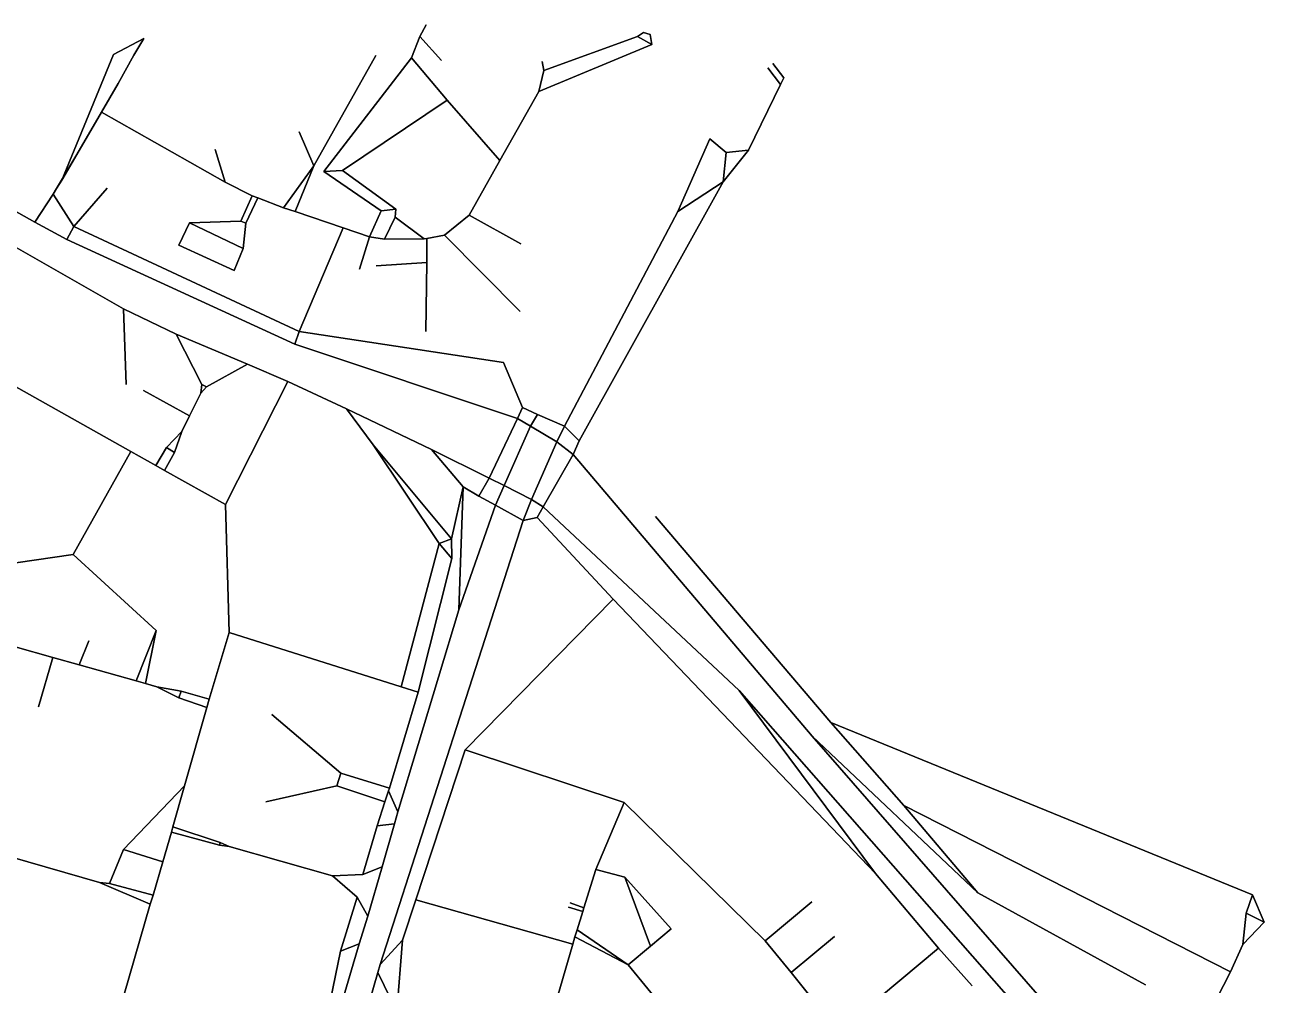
# Model space of a CAD drawing. Header units: metres. Extents: x 327752 to 330295, y 2791504 to 2794271.
# Drawn here: x 329452 to 330295, y 2793602 to 2794255 of the extents above; entities that cross this region are included whole.
import ezdxf

# ---------------------------------------------------------------- set-up
doc = ezdxf.new("R2010")
doc.units = ezdxf.units.M

msp = doc.modelspace()

# ---------------------------------------------------------------- linework, layer by layer
for p, q in [((329720.37, 2794247.43), (329724.75, 2794255.38)), ((329724.75, 2794255.38), (329720.37, 2794247.43)), ((329720.37, 2794247.43), (329714.75, 2794232.87)), ((329714.75, 2794232.87), (329720.37, 2794247.43)), ((329735.26, 2794231), (329720.37, 2794247.43)), ((329720.37, 2794247.43), (329735.26, 2794231)), ((329804.92, 2794224.26), (329868.59, 2794247.49)), ((329868.59, 2794247.49), (329804.92, 2794224.26)), ((329868.59, 2794247.49), (329872.57, 2794250.24)), ((329872.57, 2794250.24), (329868.59, 2794247.49)), ((329878.29, 2794242.03), (329868.59, 2794247.49)), ((329868.59, 2794247.49), (329878.29, 2794242.03)), ((329872.57, 2794250.24), (329877.2, 2794248.86)), ((329877.2, 2794248.86), (329872.57, 2794250.24)), ((329878.29, 2794242.03), (329877.2, 2794248.86)), ((329877.2, 2794248.86), (329878.29, 2794242.03)), ((329512.06, 2794235.17), (329532.66, 2794246.01)), ((329532.66, 2794246.01), (329512.06, 2794235.17)), ((329532.66, 2794246.01), (329525.85, 2794234.78)), ((329525.85, 2794234.78), (329532.66, 2794246.01)), ((329801.49, 2794209.99), (329878.29, 2794242.03)), ((329878.29, 2794242.03), (329801.49, 2794209.99)), ((329476.93, 2794149.6), (329512.06, 2794235.17)), ((329512.06, 2794235.17), (329476.93, 2794149.6)), ((329515.07, 2794215.54), (329525.85, 2794234.78)), ((329515.07, 2794215.54), (329525.85, 2794234.78)), ((329525.85, 2794234.78), (329515.07, 2794215.54)), ((329525.85, 2794234.78), (329515.07, 2794215.54)), ((329690.4, 2794234.58), (329648.31, 2794159.53)), ((329648.31, 2794159.53), (329690.4, 2794234.58)), ((329714.75, 2794232.87), (329655.02, 2794155.64)), ((329655.02, 2794155.64), (329714.75, 2794232.87)), ((329739.16, 2794204.21), (329714.75, 2794232.87)), ((329714.75, 2794232.87), (329739.16, 2794204.21)), ((329804.92, 2794224.26), (329803.67, 2794230.36)), ((329803.67, 2794230.36), (329804.92, 2794224.26)), ((329801.49, 2794209.99), (329804.92, 2794224.26)), ((329804.92, 2794224.26), (329801.49, 2794209.99)), ((329965.81, 2794214.8), (329957.33, 2794226.17)), ((329957.33, 2794226.17), (329965.81, 2794214.8)), ((329968.13, 2794219.21), (329960.74, 2794229.02)), ((329960.74, 2794229.02), (329968.13, 2794219.21)), ((329503.8, 2794196.02), (329515.07, 2794215.54)), ((329515.07, 2794215.54), (329503.8, 2794196.02)), ((329944.17, 2794170.09), (329965.81, 2794214.8)), ((329965.81, 2794214.8), (329944.17, 2794170.09)), ((329965.81, 2794214.8), (329968.13, 2794219.21)), ((329968.13, 2794219.21), (329965.81, 2794214.8)), ((329801.49, 2794209.99), (329774.91, 2794163.14)), ((329774.91, 2794163.14), (329801.49, 2794209.99)), ((329739.16, 2794204.21), (329667.79, 2794156.3)), ((329667.79, 2794156.3), (329739.16, 2794204.21)), ((329774.91, 2794163.14), (329739.16, 2794204.21)), ((329739.16, 2794204.21), (329774.91, 2794163.14)), ((329458.52, 2794121.06), (329327.67, 2794193.77)), ((329327.67, 2794193.77), (329458.52, 2794121.06)), ((329503.8, 2794196.02), (329487.09, 2794167.14)), ((329487.09, 2794167.14), (329503.8, 2794196.02)), ((329503.8, 2794196.02), (329588.05, 2794148.37)), ((329588.05, 2794148.37), (329503.8, 2794196.02)), ((329648.31, 2794159.53), (329638.45, 2794182.64)), ((329638.45, 2794182.64), (329648.31, 2794159.53)), ((329917.71, 2794177.84), (329896.08, 2794128.25)), ((329896.08, 2794128.25), (329917.71, 2794177.84)), ((329917.71, 2794177.84), (329928.83, 2794168.56)), ((329928.83, 2794168.56), (329917.71, 2794177.84)), ((329487.09, 2794167.14), (329473.26, 2794143.91)), ((329473.26, 2794143.91), (329487.09, 2794167.14)), ((329487.09, 2794167.14), (329476.93, 2794149.6)), ((329476.93, 2794149.6), (329487.09, 2794167.14)), ((329588.05, 2794148.37), (329581.15, 2794170.59)), ((329581.15, 2794170.59), (329588.05, 2794148.37)), ((329774.91, 2794163.14), (329754.05, 2794125.97)), ((329754.05, 2794125.97), (329774.91, 2794163.14)), ((329926.85, 2794148.54), (329944.17, 2794170.09)), ((329944.17, 2794170.09), (329926.85, 2794148.54)), ((329928.83, 2794168.56), (329926.85, 2794148.54)), ((329926.85, 2794148.54), (329928.83, 2794168.56)), ((329928.83, 2794168.56), (329944.17, 2794170.09)), ((329944.17, 2794170.09), (329928.83, 2794168.56)), ((329648.31, 2794159.53), (329627.72, 2794130.78)), ((329627.72, 2794130.78), (329648.31, 2794159.53)), ((329648.31, 2794159.53), (329635.69, 2794128.32)), ((329635.69, 2794128.32), (329648.31, 2794159.53)), ((329667.79, 2794156.3), (329655.02, 2794155.64)), ((329655.02, 2794155.64), (329667.79, 2794156.3)), ((329694.24, 2794128.72), (329655.02, 2794155.64)), ((329655.02, 2794155.64), (329694.24, 2794128.72)), ((329704.04, 2794129.95), (329667.79, 2794156.3)), ((329667.79, 2794156.3), (329704.04, 2794129.95)), ((329476.93, 2794149.6), (329473.26, 2794143.91)), ((329473.26, 2794143.91), (329476.93, 2794149.6)), ((329588.05, 2794148.37), (329606.35, 2794139.11)), ((329606.35, 2794139.11), (329588.05, 2794148.37)), ((329828.94, 2793972.38), (329926.85, 2794148.54)), ((329926.85, 2794148.54), (329828.94, 2793972.38)), ((329896.08, 2794128.25), (329926.85, 2794148.54)), ((329926.85, 2794148.54), (329896.08, 2794128.25)), ((329458.52, 2794121.06), (329470.87, 2794140.21)), ((329470.87, 2794140.21), (329458.52, 2794121.06)), ((329470.87, 2794140.21), (329473.26, 2794143.91)), ((329473.26, 2794143.91), (329470.87, 2794140.21)), ((329470.87, 2794140.21), (329485.04, 2794118.18)), ((329485.04, 2794118.18), (329470.87, 2794140.21)), ((329485.04, 2794118.18), (329507.65, 2794144.28)), ((329507.65, 2794144.28), (329485.04, 2794118.18)), ((329598.68, 2794121.87), (329606.35, 2794139.11)), ((329606.35, 2794139.11), (329598.68, 2794121.87)), ((329601.93, 2794120.32), (329610.14, 2794137.64)), ((329610.14, 2794137.64), (329601.93, 2794120.32)), ((329610.14, 2794137.64), (329606.35, 2794139.11)), ((329606.35, 2794139.11), (329610.14, 2794137.64)), ((329610.14, 2794137.64), (329627.72, 2794130.78)), ((329627.72, 2794130.78), (329610.14, 2794137.64)), ((329627.72, 2794130.78), (329635.69, 2794128.32)), ((329635.69, 2794128.32), (329627.72, 2794130.78)), ((329694.24, 2794128.72), (329704.04, 2794129.95)), ((329704.04, 2794129.95), (329694.24, 2794128.72)), ((329703.68, 2794124.6), (329704.04, 2794129.95)), ((329704.04, 2794129.95), (329703.68, 2794124.6)), ((329458.52, 2794121.06), (329480.27, 2794109.21)), ((329480.27, 2794109.21), (329458.52, 2794121.06)), ((329556.41, 2794105.34), (329563.64, 2794120.67)), ((329563.64, 2794120.67), (329556.41, 2794105.34)), ((329563.64, 2794120.67), (329598.68, 2794121.87)), ((329598.68, 2794121.87), (329563.64, 2794120.67)), ((329600.17, 2794103.13), (329563.64, 2794120.67)), ((329563.64, 2794120.67), (329600.17, 2794103.13)), ((329601.93, 2794120.32), (329598.68, 2794121.87)), ((329598.68, 2794121.87), (329601.93, 2794120.32)), ((329668.27, 2794117.17), (329635.69, 2794128.32)), ((329635.69, 2794128.32), (329668.27, 2794117.17)), ((329686.18, 2794111.05), (329694.24, 2794128.72)), ((329694.24, 2794128.72), (329686.18, 2794111.05)), ((329696.42, 2794109.43), (329703.68, 2794124.6)), ((329703.68, 2794124.6), (329696.42, 2794109.43)), ((329723.41, 2794109.7), (329703.68, 2794124.6)), ((329703.68, 2794124.6), (329723.41, 2794109.7)), ((329737.3, 2794112.18), (329754.05, 2794125.97)), ((329754.05, 2794125.97), (329737.3, 2794112.18)), ((329754.05, 2794125.97), (329789.22, 2794106.3)), ((329789.22, 2794106.3), (329754.05, 2794125.97)), ((329818.88, 2793982.25), (329896.08, 2794128.25)), ((329896.08, 2794128.25), (329818.88, 2793982.25)), ((329418.78, 2794119.19), (329518.81, 2794062.07)), ((329518.81, 2794062.07), (329418.78, 2794119.19)), ((329480.27, 2794109.21), (329485.04, 2794118.18)), ((329485.04, 2794118.18), (329480.27, 2794109.21)), ((329638.34, 2794046.62), (329485.04, 2794118.18)), ((329485.04, 2794118.18), (329638.34, 2794046.62)), ((329600.17, 2794103.13), (329601.93, 2794120.32)), ((329601.93, 2794120.32), (329600.17, 2794103.13)), ((329638.34, 2794046.62), (329668.27, 2794117.17)), ((329668.27, 2794117.17), (329638.34, 2794046.62)), ((329686.18, 2794111.05), (329668.27, 2794117.17)), ((329668.27, 2794117.17), (329686.18, 2794111.05)), ((329737.3, 2794112.18), (329725.24, 2794109.88)), ((329725.24, 2794109.88), (329737.3, 2794112.18)), ((329737.3, 2794112.18), (329788.64, 2794060.36)), ((329788.64, 2794060.36), (329737.3, 2794112.18)), ((329480.27, 2794109.21), (329635.46, 2794038.06)), ((329635.46, 2794038.06), (329480.27, 2794109.21)), ((329594, 2794088.11), (329556.41, 2794105.34)), ((329594, 2794088.11), (329556.41, 2794105.34)), ((329556.41, 2794105.34), (329594, 2794088.11)), ((329556.41, 2794105.34), (329594, 2794088.11)), ((329686.18, 2794111.05), (329679.29, 2794089.21)), ((329679.29, 2794089.21), (329686.18, 2794111.05)), ((329686.18, 2794111.05), (329696.42, 2794109.43)), ((329696.42, 2794109.43), (329686.18, 2794111.05)), ((329696.42, 2794109.43), (329723.41, 2794109.7)), ((329723.41, 2794109.7), (329696.42, 2794109.43)), ((329725.24, 2794109.88), (329723.41, 2794109.7)), ((329723.41, 2794109.7), (329725.24, 2794109.88)), ((329725.24, 2794109.88), (329725.33, 2794093.72)), ((329725.33, 2794093.72), (329725.24, 2794109.88)), ((329594, 2794088.11), (329600.17, 2794103.13)), ((329600.17, 2794103.13), (329594, 2794088.11)), ((329690.81, 2794091.41), (329725.33, 2794093.72)), ((329725.33, 2794093.72), (329690.81, 2794091.41)), ((329725.33, 2794093.72), (329724.57, 2794046.78)), ((329724.57, 2794046.78), (329725.33, 2794093.72)), ((329554.55, 2794044.97), (329518.81, 2794062.07)), ((329518.81, 2794062.07), (329554.55, 2794044.97)), ((329518.81, 2794062.07), (329520.64, 2794010.72)), ((329520.64, 2794010.72), (329518.81, 2794062.07)), ((329603.15, 2794024.59), (329554.55, 2794044.97)), ((329554.55, 2794044.97), (329603.15, 2794024.59)), ((329554.55, 2794044.97), (329572.03, 2794010.6)), ((329572.03, 2794010.6), (329554.55, 2794044.97)), ((329635.46, 2794038.06), (329638.34, 2794046.62)), ((329638.34, 2794046.62), (329635.46, 2794038.06)), ((329638.34, 2794046.62), (329777.49, 2794025.72)), ((329777.49, 2794025.72), (329638.34, 2794046.62)), ((329523.88, 2793965.04), (329396.9, 2794036.22)), ((329396.9, 2794036.22), (329523.88, 2793965.04)), ((329786.98, 2793987.55), (329635.46, 2794038.06)), ((329635.46, 2794038.06), (329786.98, 2793987.55)), ((329603.15, 2794024.59), (329575.31, 2794009.13)), ((329575.31, 2794009.13), (329603.15, 2794024.59)), ((329630.61, 2794012.72), (329603.15, 2794024.59)), ((329603.15, 2794024.59), (329630.61, 2794012.72)), ((329790.39, 2793995.03), (329777.49, 2794025.72)), ((329777.49, 2794025.72), (329790.39, 2793995.03)), ((329588.28, 2793928.91), (329630.61, 2794012.72)), ((329630.61, 2794012.72), (329588.28, 2793928.91)), ((329670.63, 2793994.05), (329630.61, 2794012.72)), ((329630.61, 2794012.72), (329670.63, 2793994.05)), ((329563.79, 2793989.32), (329532.33, 2794006.61)), ((329532.33, 2794006.61), (329563.79, 2793989.32)), ((329571.33, 2794004.8), (329563.79, 2793989.32)), ((329563.79, 2793989.32), (329571.33, 2794004.8)), ((329572.03, 2794010.6), (329571.33, 2794004.8)), ((329571.33, 2794004.8), (329572.03, 2794010.6)), ((329575.31, 2794009.13), (329571.33, 2794004.8)), ((329571.33, 2794004.8), (329575.31, 2794009.13)), ((329575.31, 2794009.13), (329572.03, 2794010.6)), ((329572.03, 2794010.6), (329575.31, 2794009.13)), ((329728.4, 2793966.4), (329670.63, 2793994.05)), ((329670.63, 2793994.05), (329728.4, 2793966.4)), ((329670.63, 2793994.05), (329688.77, 2793969.57)), ((329688.77, 2793969.57), (329670.63, 2793994.05)), ((329786.98, 2793987.55), (329790.39, 2793995.03)), ((329790.39, 2793995.03), (329786.98, 2793987.55)), ((329800.54, 2793990.21), (329790.39, 2793995.03)), ((329790.39, 2793995.03), (329800.54, 2793990.21)), ((329563.79, 2793989.32), (329558.51, 2793978.57)), ((329558.51, 2793978.57), (329563.79, 2793989.32)), ((329767.58, 2793946.99), (329786.98, 2793987.55)), ((329786.98, 2793987.55), (329767.58, 2793946.99)), ((329795.78, 2793982.32), (329786.98, 2793987.55)), ((329786.98, 2793987.55), (329795.78, 2793982.32)), ((329795.78, 2793982.32), (329800.54, 2793990.21)), ((329800.54, 2793990.21), (329795.78, 2793982.32)), ((329818.88, 2793982.25), (329800.54, 2793990.21)), ((329800.54, 2793990.21), (329818.88, 2793982.25)), ((329548.09, 2793967.69), (329558.51, 2793978.57)), ((329558.51, 2793978.57), (329548.09, 2793967.69)), ((329553.47, 2793964.38), (329558.51, 2793978.57)), ((329558.51, 2793978.57), (329553.47, 2793964.38)), ((329777.93, 2793941.93), (329795.78, 2793982.32)), ((329795.78, 2793982.32), (329777.93, 2793941.93)), ((329813.7, 2793971.68), (329795.78, 2793982.32)), ((329795.78, 2793982.32), (329813.7, 2793971.68)), ((329813.7, 2793971.68), (329818.88, 2793982.25)), ((329818.88, 2793982.25), (329813.7, 2793971.68)), ((329818.88, 2793982.25), (329828.94, 2793972.38)), ((329828.94, 2793972.38), (329818.88, 2793982.25)), ((329741.98, 2793905.57), (329688.77, 2793969.57)), ((329688.77, 2793969.57), (329741.98, 2793905.57)), ((329688.77, 2793969.57), (329733.65, 2793902.53)), ((329733.65, 2793902.53), (329688.77, 2793969.57)), ((329796.49, 2793932.32), (329813.7, 2793971.68)), ((329813.7, 2793971.68), (329796.49, 2793932.32)), ((329813.7, 2793971.68), (329824.86, 2793963.13)), ((329824.86, 2793963.13), (329813.7, 2793971.68)), ((329824.86, 2793963.13), (329828.94, 2793972.38)), ((329828.94, 2793972.38), (329824.86, 2793963.13)), ((329484.57, 2793894.92), (329523.88, 2793965.04)), ((329523.88, 2793965.04), (329484.57, 2793894.92)), ((329523.88, 2793965.04), (329540.8, 2793955.53)), ((329540.8, 2793955.53), (329523.88, 2793965.04)), ((329540.8, 2793955.53), (329548.09, 2793967.69)), ((329548.09, 2793967.69), (329540.8, 2793955.53)), ((329553.47, 2793964.38), (329546.67, 2793952.23)), ((329546.67, 2793952.23), (329553.47, 2793964.38)), ((329553.47, 2793964.38), (329548.09, 2793967.69)), ((329548.09, 2793967.69), (329553.47, 2793964.38)), ((329749.89, 2793940.96), (329728.4, 2793966.4)), ((329767.58, 2793946.99), (329728.4, 2793966.4)), ((329728.4, 2793966.4), (329767.58, 2793946.99)), ((329728.4, 2793966.4), (329749.89, 2793940.96)), ((329804.44, 2793927.49), (329824.86, 2793963.13)), ((329824.86, 2793963.13), (329804.44, 2793927.49)), ((329824.86, 2793963.13), (329987.5, 2793771.49)), ((329987.5, 2793771.49), (329824.86, 2793963.13)), ((329540.8, 2793955.53), (329546.67, 2793952.23)), ((329546.67, 2793952.23), (329540.8, 2793955.53)), ((329588.28, 2793928.91), (329546.67, 2793952.23)), ((329546.67, 2793952.23), (329588.28, 2793928.91)), ((329767.58, 2793946.99), (329760.65, 2793934.73)), ((329760.65, 2793934.73), (329767.58, 2793946.99)), ((329777.93, 2793941.93), (329767.58, 2793946.99)), ((329767.58, 2793946.99), (329777.93, 2793941.93)), ((329749.89, 2793940.96), (329741.98, 2793905.57)), ((329741.98, 2793905.57), (329749.89, 2793940.96)), ((329747.02, 2793857.3), (329749.89, 2793940.96)), ((329749.89, 2793940.96), (329747.02, 2793857.3)), ((329749.89, 2793940.96), (329760.65, 2793934.73)), ((329760.65, 2793934.73), (329749.89, 2793940.96)), ((329777.93, 2793941.93), (329771.97, 2793928.49)), ((329771.97, 2793928.49), (329777.93, 2793941.93)), ((329796.49, 2793932.32), (329777.93, 2793941.93)), ((329777.93, 2793941.93), (329796.49, 2793932.32)), ((329590.78, 2793841.93), (329588.28, 2793928.91)), ((329588.28, 2793928.91), (329590.78, 2793841.93)), ((329747.02, 2793857.3), (329771.97, 2793928.49)), ((329771.97, 2793928.49), (329747.02, 2793857.3)), ((329771.97, 2793928.49), (329760.65, 2793934.73)), ((329760.65, 2793934.73), (329771.97, 2793928.49)), ((329790.84, 2793918.1), (329771.97, 2793928.49)), ((329771.97, 2793928.49), (329790.84, 2793918.1)), ((329796.49, 2793932.32), (329790.84, 2793918.1)), ((329790.84, 2793918.1), (329796.49, 2793932.32)), ((329796.49, 2793932.32), (329804.44, 2793927.49)), ((329804.44, 2793927.49), (329796.49, 2793932.32)), ((329804.44, 2793927.49), (329800.26, 2793920.26)), ((329800.26, 2793920.26), (329804.44, 2793927.49)), ((329804.44, 2793927.49), (329937.75, 2793802.56)), ((329937.75, 2793802.56), (329804.44, 2793927.49)), ((329790.84, 2793918.1), (329693.56, 2793616.04)), ((329693.56, 2793616.04), (329790.84, 2793918.1)), ((329790.84, 2793918.1), (329800.26, 2793920.26)), ((329800.26, 2793920.26), (329790.84, 2793918.1)), ((329800.26, 2793920.26), (329852.12, 2793864.57)), ((329852.12, 2793864.57), (329800.26, 2793920.26)), ((329880.78, 2793920.88), (330000.24, 2793780.71)), ((330000.24, 2793780.71), (329880.78, 2793920.88)), ((329707.68, 2793805.04), (329733.65, 2793902.53)), ((329733.65, 2793902.53), (329707.68, 2793805.04)), ((329741.98, 2793905.57), (329733.65, 2793902.53)), ((329733.65, 2793902.53), (329741.98, 2793905.57)), ((329742.22, 2793892.19), (329733.65, 2793902.53)), ((329733.65, 2793902.53), (329742.22, 2793892.19)), ((329742.22, 2793892.19), (329741.98, 2793905.57)), ((329741.98, 2793905.57), (329742.22, 2793892.19)), ((329484.57, 2793894.92), (329402.77, 2793883.03)), ((329402.77, 2793883.03), (329484.57, 2793894.92)), ((329484.57, 2793894.92), (329541, 2793843.35)), ((329541, 2793843.35), (329484.57, 2793894.92)), ((329719.36, 2793801.23), (329742.22, 2793892.19)), ((329742.22, 2793892.19), (329719.36, 2793801.23)), ((329751.39, 2793762.07), (329852.12, 2793864.57)), ((329852.12, 2793864.57), (329751.39, 2793762.07)), ((330030.65, 2793677.89), (329852.12, 2793864.57)), ((329852.12, 2793864.57), (330030.65, 2793677.89)), ((329747.02, 2793857.3), (329705.44, 2793719.83)), ((329705.44, 2793719.83), (329747.02, 2793857.3)), ((329541, 2793843.35), (329527.39, 2793808.93)), ((329527.39, 2793808.93), (329541, 2793843.35)), ((329541, 2793843.35), (329533.7, 2793807.15)), ((329533.7, 2793807.15), (329541, 2793843.35)), ((329495.24, 2793836.15), (329488.53, 2793819.92)), ((329488.53, 2793819.92), (329495.24, 2793836.15)), ((329495.24, 2793836.15), (329495.24, 2793836.15)), ((329495.24, 2793836.15), (329495.24, 2793836.15)), ((329590.78, 2793841.93), (329577, 2793796.46)), ((329577, 2793796.46), (329590.78, 2793841.93)), ((329590.78, 2793841.93), (329707.68, 2793805.04)), ((329707.68, 2793805.04), (329590.78, 2793841.93)), ((329470.76, 2793824.94), (329445.09, 2793832.2)), ((329445.09, 2793832.2), (329470.76, 2793824.94)), ((329470.76, 2793824.94), (329460.98, 2793791.31)), ((329460.98, 2793791.31), (329470.76, 2793824.94)), ((329488.53, 2793819.92), (329470.76, 2793824.94)), ((329470.76, 2793824.94), (329488.53, 2793819.92)), ((329488.53, 2793819.92), (329527.39, 2793808.93)), ((329527.39, 2793808.93), (329488.53, 2793819.92)), ((329527.39, 2793808.93), (329533.7, 2793807.15)), ((329533.7, 2793807.15), (329527.39, 2793808.93)), ((329541.55, 2793804.93), (329533.7, 2793807.15)), ((329533.7, 2793807.15), (329541.55, 2793804.93)), ((329556.53, 2793797.53), (329541.55, 2793804.93)), ((329557.99, 2793801.91), (329541.55, 2793804.93)), ((329541.55, 2793804.93), (329556.53, 2793797.53)), ((329541.55, 2793804.93), (329557.99, 2793801.91)), ((329556.53, 2793797.53), (329557.99, 2793801.91)), ((329557.99, 2793801.91), (329556.53, 2793797.53)), ((329577, 2793796.46), (329557.99, 2793801.91)), ((329557.99, 2793801.91), (329577, 2793796.46)), ((329719.36, 2793801.23), (329699.75, 2793736.09)), ((329699.75, 2793736.09), (329719.36, 2793801.23)), ((329707.68, 2793805.04), (329719.36, 2793801.23)), ((329719.36, 2793801.23), (329707.68, 2793805.04)), ((330125.99, 2793588.09), (329937.75, 2793802.56)), ((329937.75, 2793802.56), (330125.99, 2793588.09)), ((329937.75, 2793802.56), (330030.65, 2793677.89)), ((330030.65, 2793677.89), (329937.75, 2793802.56)), ((329556.53, 2793797.53), (329575.45, 2793790.96)), ((329575.45, 2793790.96), (329556.53, 2793797.53)), ((329577, 2793796.46), (329575.45, 2793790.96)), ((329575.45, 2793790.96), (329577, 2793796.46)), ((329575.45, 2793790.96), (329560.32, 2793737.49)), ((329560.32, 2793737.49), (329575.45, 2793790.96)), ((329619.67, 2793786.22), (329666.72, 2793746.27)), ((329666.72, 2793746.27), (329619.67, 2793786.22)), ((330000.24, 2793780.71), (330287.18, 2793663.4)), ((330000.24, 2793780.71), (330049.83, 2793724.29)), ((330287.18, 2793663.4), (330000.24, 2793780.71)), ((330049.83, 2793724.29), (330000.24, 2793780.71)), ((330100.14, 2793664.72), (329987.5, 2793771.49)), ((330187.94, 2793541.81), (329987.5, 2793771.49)), ((329987.5, 2793771.49), (330100.14, 2793664.72)), ((329987.5, 2793771.49), (330187.94, 2793541.81)), ((329751.39, 2793762.07), (329717.73, 2793660.1)), ((329717.73, 2793660.1), (329751.39, 2793762.07)), ((329859.54, 2793726.29), (329751.39, 2793762.07)), ((329751.39, 2793762.07), (329859.54, 2793726.29)), ((329663.97, 2793737.55), (329666.72, 2793746.27)), ((329666.72, 2793746.27), (329663.97, 2793737.55)), ((329699.75, 2793736.09), (329666.72, 2793746.27)), ((329666.72, 2793746.27), (329699.75, 2793736.09)), ((329560.32, 2793737.49), (329518.76, 2793694.26)), ((329518.76, 2793694.26), (329560.32, 2793737.49)), ((329560.32, 2793737.49), (329552.41, 2793709.75)), ((329552.41, 2793709.75), (329560.32, 2793737.49)), ((329615.55, 2793726.6), (329663.97, 2793737.55)), ((329663.97, 2793737.55), (329615.55, 2793726.6)), ((329696.73, 2793726.62), (329663.97, 2793737.55)), ((329663.97, 2793737.55), (329696.73, 2793726.62)), ((329696.73, 2793726.62), (329699.16, 2793734.12)), ((329699.16, 2793734.12), (329696.73, 2793726.62)), ((329699.75, 2793736.09), (329699.16, 2793734.12)), ((329699.16, 2793734.12), (329699.75, 2793736.09)), ((329705.44, 2793719.83), (329699.16, 2793734.12)), ((329699.16, 2793734.12), (329705.44, 2793719.83)), ((329691.43, 2793710.29), (329696.73, 2793726.62)), ((329696.73, 2793726.62), (329691.43, 2793710.29)), ((329859.54, 2793726.29), (329840.24, 2793680.65)), ((329840.24, 2793680.65), (329859.54, 2793726.29)), ((329859.54, 2793726.29), (329955.55, 2793632.07)), ((329955.55, 2793632.07), (329859.54, 2793726.29)), ((330272.11, 2793611.03), (330049.83, 2793724.29)), ((330100.14, 2793664.72), (330049.83, 2793724.29)), ((330049.83, 2793724.29), (330100.14, 2793664.72)), ((330049.83, 2793724.29), (330272.11, 2793611.03)), ((329705.44, 2793719.83), (329703.13, 2793711.75)), ((329703.13, 2793711.75), (329705.44, 2793719.83)), ((329551.43, 2793706.13), (329552.41, 2793709.75)), ((329552.41, 2793709.75), (329551.43, 2793706.13)), ((329552.41, 2793709.75), (329584.57, 2793699)), ((329584.57, 2793699), (329552.41, 2793709.75)), ((329681.77, 2793677.16), (329691.43, 2793710.29)), ((329691.43, 2793710.29), (329681.77, 2793677.16)), ((329691.43, 2793710.29), (329703.13, 2793711.75)), ((329703.13, 2793711.75), (329691.43, 2793710.29)), ((329694.79, 2793682.56), (329703.13, 2793711.75)), ((329703.13, 2793711.75), (329694.79, 2793682.56)), ((329545.54, 2793685.79), (329551.43, 2793706.13)), ((329551.43, 2793706.13), (329545.54, 2793685.79)), ((329551.43, 2793706.13), (329584.06, 2793697.26)), ((329584.06, 2793697.26), (329551.43, 2793706.13)), ((329584.06, 2793697.26), (329584.57, 2793699)), ((329584.57, 2793699), (329584.06, 2793697.26)), ((329590.76, 2793696.25), (329584.57, 2793699)), ((329584.57, 2793699), (329590.76, 2793696.25)), ((329509.26, 2793671.25), (329518.76, 2793694.26)), ((329518.76, 2793694.26), (329509.26, 2793671.25)), ((329545.54, 2793685.79), (329518.76, 2793694.26)), ((329518.76, 2793694.26), (329545.54, 2793685.79)), ((329590.76, 2793696.25), (329584.06, 2793697.26)), ((329584.06, 2793697.26), (329590.76, 2793696.25)), ((329661.11, 2793676.31), (329590.76, 2793696.25)), ((329590.76, 2793696.25), (329661.11, 2793676.31)), ((329502.47, 2793671.85), (329441.81, 2793689.33)), ((329441.81, 2793689.33), (329502.47, 2793671.85)), ((329539.05, 2793663.29), (329545.54, 2793685.79)), ((329545.54, 2793685.79), (329539.05, 2793663.29)), ((329694.79, 2793682.56), (329681.77, 2793677.16)), ((329681.77, 2793677.16), (329694.79, 2793682.56)), ((329685.15, 2793648.84), (329694.79, 2793682.56)), ((329694.79, 2793682.56), (329685.15, 2793648.84)), ((329661.11, 2793676.31), (329681.77, 2793677.16)), ((329681.77, 2793677.16), (329661.11, 2793676.31)), ((329677.83, 2793661.95), (329661.11, 2793676.31)), ((329661.11, 2793676.31), (329677.83, 2793661.95)), ((329840.24, 2793680.65), (329832.11, 2793654.65)), ((329832.11, 2793654.65), (329840.24, 2793680.65)), ((329840.24, 2793680.65), (329860.04, 2793675.35)), ((329860.04, 2793675.35), (329840.24, 2793680.65)), ((329860.04, 2793675.35), (329891.56, 2793640.24)), ((329860.04, 2793675.35), (329891.56, 2793640.24)), ((329860.04, 2793675.35), (329877.5, 2793628.6)), ((329891.56, 2793640.24), (329860.04, 2793675.35)), ((329891.56, 2793640.24), (329860.04, 2793675.35)), ((329877.5, 2793628.6), (329860.04, 2793675.35)), ((330030.65, 2793677.89), (330073.47, 2793627.08)), ((330073.47, 2793627.08), (330030.65, 2793677.89)), ((329536.87, 2793657.14), (329502.47, 2793671.85)), ((329509.26, 2793671.25), (329502.47, 2793671.85)), ((329502.47, 2793671.85), (329536.87, 2793657.14)), ((329502.47, 2793671.85), (329509.26, 2793671.25)), ((329539.05, 2793663.29), (329509.26, 2793671.25)), ((329509.26, 2793671.25), (329539.05, 2793663.29)), ((329536.87, 2793657.14), (329499.47, 2793527.23)), ((329499.47, 2793527.23), (329536.87, 2793657.14)), ((329539.05, 2793663.29), (329536.87, 2793657.14)), ((329536.87, 2793657.14), (329539.05, 2793663.29)), ((329666.4, 2793625.06), (329677.83, 2793661.95)), ((329677.83, 2793661.95), (329666.4, 2793625.06)), ((329685.15, 2793648.84), (329677.83, 2793661.95)), ((329677.83, 2793661.95), (329685.15, 2793648.84)), ((329708.73, 2793632.7), (329717.73, 2793660.1)), ((329717.73, 2793660.1), (329708.73, 2793632.7)), ((329717.73, 2793660.1), (329824.59, 2793629.86)), ((329824.59, 2793629.86), (329717.73, 2793660.1)), ((329832.11, 2793654.65), (329822.66, 2793658.1)), ((329822.66, 2793658.1), (329832.11, 2793654.65)), ((329955.55, 2793632.07), (329987.2, 2793658.77)), ((329987.2, 2793658.77), (329955.55, 2793632.07)), ((330214.25, 2793602.27), (330100.14, 2793664.72)), ((330100.14, 2793664.72), (330214.25, 2793602.27)), ((330287.18, 2793663.4), (330282.74, 2793650.87)), ((330282.74, 2793650.87), (330287.18, 2793663.4)), ((330295.1, 2793644.81), (330287.18, 2793663.4)), ((330287.18, 2793663.4), (330295.1, 2793644.81)), ((329679.18, 2793630.05), (329685.15, 2793648.84)), ((329685.15, 2793648.84), (329679.18, 2793630.05)), ((329831.36, 2793652.09), (329821.58, 2793654.96)), ((329821.58, 2793654.96), (329831.36, 2793652.09)), ((329827.44, 2793639.59), (329831.36, 2793652.09)), ((329831.36, 2793652.09), (329827.44, 2793639.59)), ((329832.11, 2793654.65), (329831.36, 2793652.09)), ((329831.36, 2793652.09), (329832.11, 2793654.65)), ((330282.74, 2793650.87), (330280.45, 2793629.54)), ((330280.45, 2793629.54), (330282.74, 2793650.87)), ((330295.1, 2793644.81), (330282.74, 2793650.87)), ((330282.74, 2793650.87), (330295.1, 2793644.81)), ((329826.04, 2793634.84), (329827.44, 2793639.59)), ((329827.44, 2793639.59), (329826.04, 2793634.84)), ((329862.19, 2793615.82), (329827.44, 2793639.59)), ((329827.44, 2793639.59), (329862.19, 2793615.82)), ((329891.56, 2793640.24), (329877.5, 2793628.6)), ((329877.5, 2793628.6), (329891.56, 2793640.24)), ((330295.1, 2793644.81), (330280.45, 2793629.54)), ((330280.45, 2793629.54), (330295.1, 2793644.81)), ((329708.73, 2793632.7), (329693.56, 2793616.04)), ((329693.56, 2793616.04), (329708.73, 2793632.7)), ((329704.84, 2793584.02), (329708.73, 2793632.7)), ((329708.73, 2793632.7), (329704.84, 2793584.02)), ((329824.59, 2793629.86), (329826.04, 2793634.84)), ((329826.04, 2793634.84), (329824.59, 2793629.86)), ((329826.04, 2793634.84), (329862.19, 2793615.82)), ((329862.19, 2793615.82), (329826.04, 2793634.84)), ((329955.55, 2793632.07), (329973.1, 2793610.51)), ((329973.1, 2793610.51), (329955.55, 2793632.07)), ((329973.1, 2793610.51), (330002.72, 2793635.19)), ((330002.72, 2793635.19), (329973.1, 2793610.51)), ((329641.91, 2793504.7), (329679.18, 2793630.05)), ((329679.18, 2793630.05), (329641.91, 2793504.7)), ((329641.91, 2793504.7), (329666.4, 2793625.06)), ((329666.4, 2793625.06), (329641.91, 2793504.7)), ((329679.18, 2793630.05), (329666.4, 2793625.06)), ((329666.4, 2793625.06), (329679.18, 2793630.05)), ((329824.59, 2793629.86), (329802.79, 2793554.8)), ((329802.79, 2793554.8), (329824.59, 2793629.86)), ((329877.5, 2793628.6), (329862.19, 2793615.82)), ((329862.19, 2793615.82), (329877.5, 2793628.6)), ((330073.47, 2793627.08), (330005.44, 2793570.53)), ((330005.44, 2793570.53), (330073.47, 2793627.08)), ((330073.47, 2793627.08), (330096.31, 2793601.62)), ((330096.31, 2793601.62), (330073.47, 2793627.08)), ((330272.11, 2793611.03), (330280.45, 2793629.54)), ((330280.45, 2793629.54), (330272.11, 2793611.03)), ((329691.88, 2793610.59), (329693.56, 2793616.04)), ((329693.56, 2793616.04), (329691.88, 2793610.59)), ((329862.19, 2793615.82), (329906.99, 2793561.47)), ((329906.99, 2793561.47), (329862.19, 2793615.82)), ((329691.88, 2793610.59), (329677.36, 2793560.75)), ((329677.36, 2793560.75), (329691.88, 2793610.59)), ((329704.84, 2793584.02), (329691.88, 2793610.59)), ((329691.88, 2793610.59), (329704.84, 2793584.02)), ((330005.44, 2793570.53), (329973.1, 2793610.51)), ((329973.1, 2793610.51), (330005.44, 2793570.53)), ((330243.09, 2793554.79), (330272.11, 2793611.03)), ((330272.11, 2793611.03), (330243.09, 2793554.79))]:
    msp.add_line(p, q)

doc.saveas('drawing.dxf')
